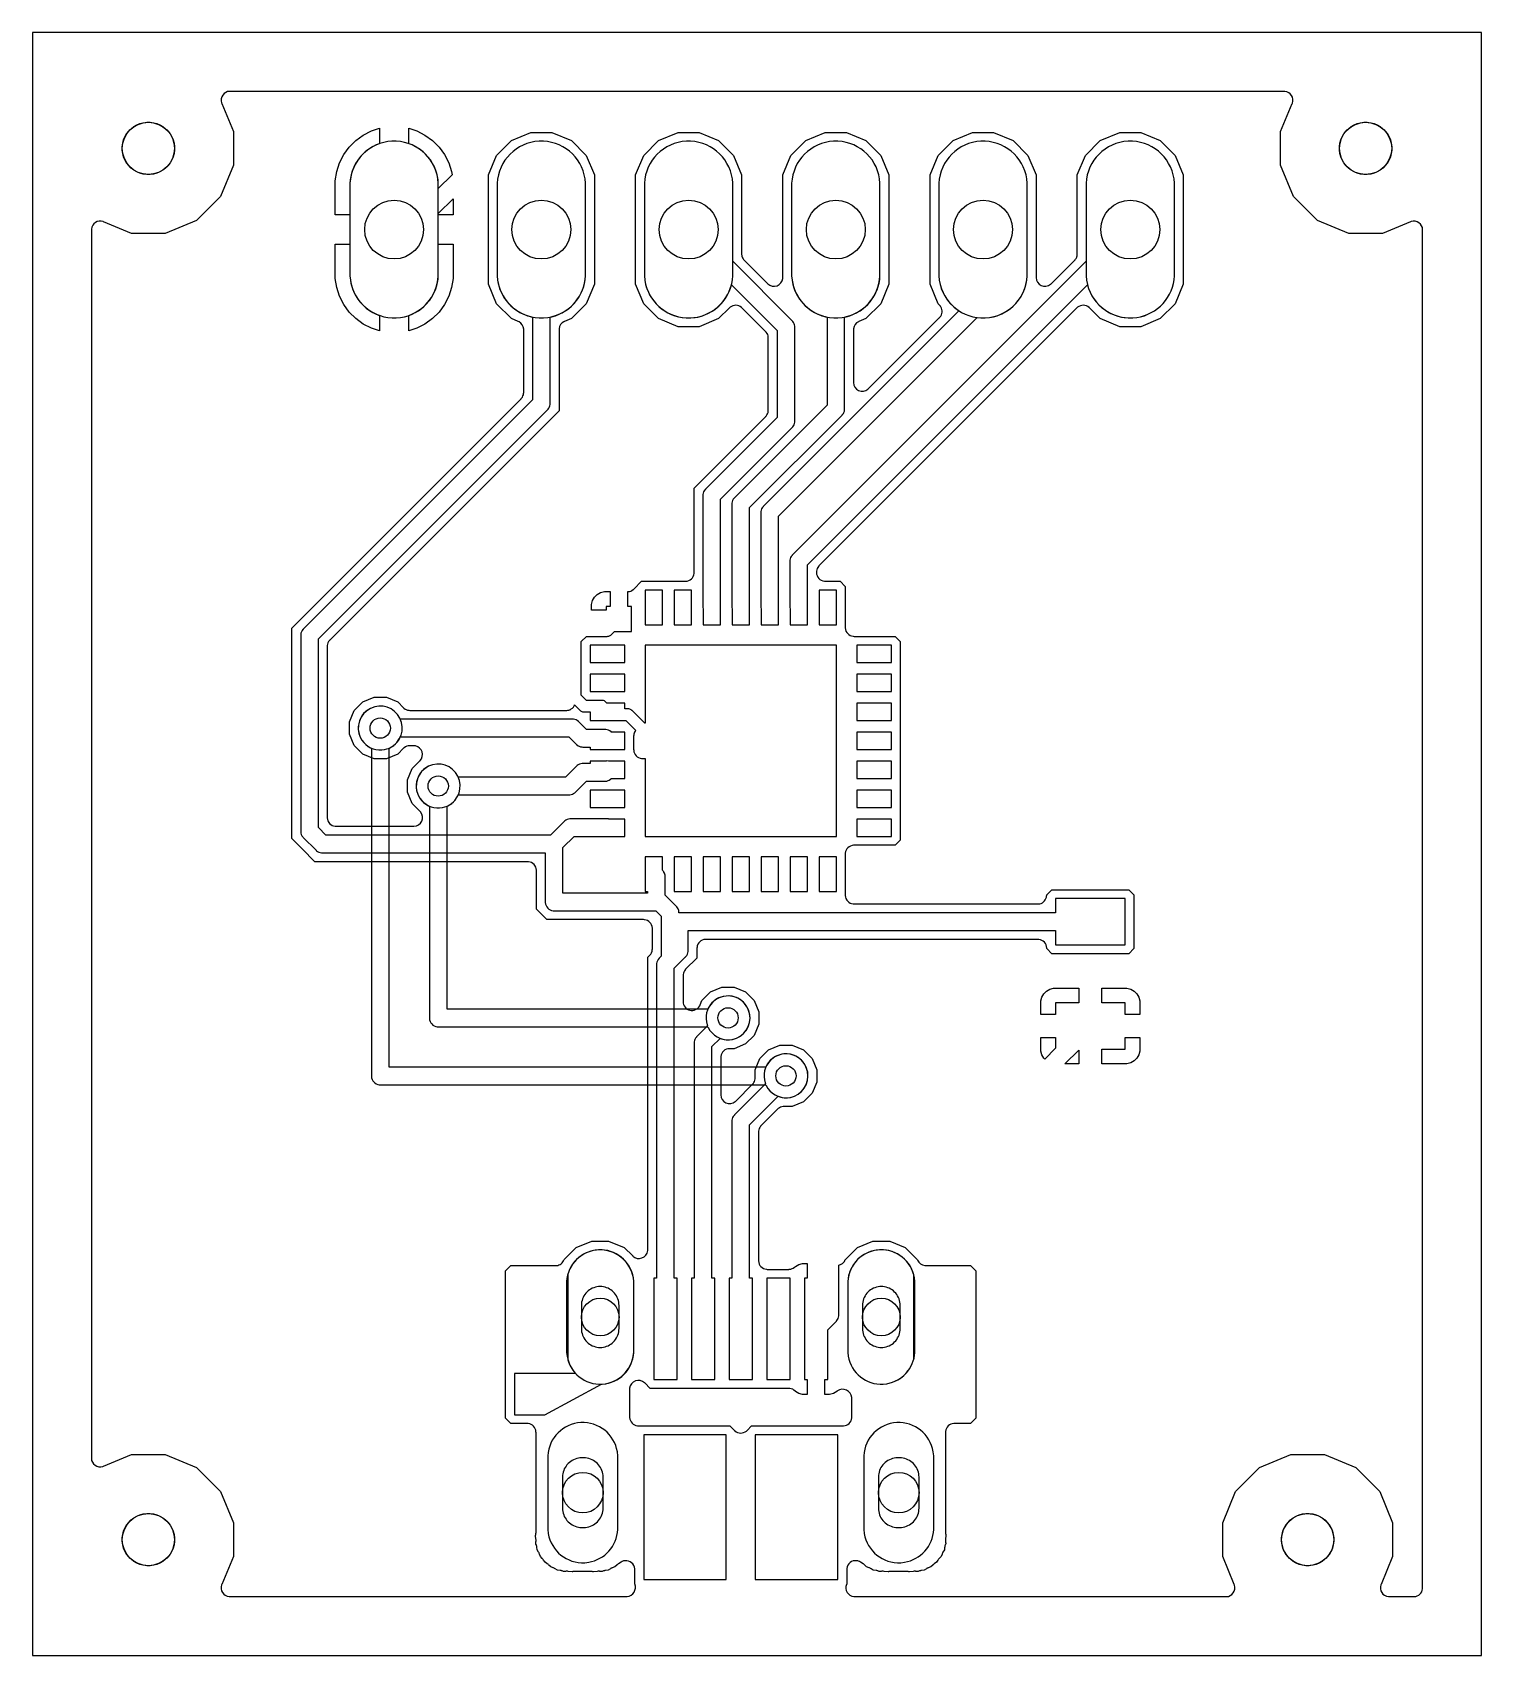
# Model space of a CAD drawing. Header units: millimetres. Extents: x 0 to 25, y 0 to 28.
import ezdxf

# ---------------------------------------------------------------- set-up
doc = ezdxf.new("R2010")
doc.units = ezdxf.units.MM

msp = doc.modelspace()

# ---------------------------------------------------------------- linework, layer by layer
at = {"layer": '16_copper'}
for points in [[(6.352, 23.083, 0.357806), (7.002, 23.801), (7.002, 25.399), (6.995, 25.474, 0.906347), (5.478, 25.399), (5.478, 23.801), (5.485, 23.726, 0.385742), (6.277, 23.076)], [(8.892, 23.083, 0.357806), (9.542, 23.801), (9.542, 25.399), (9.535, 25.474, 0.906347), (8.018, 25.399), (8.018, 23.801), (8.025, 23.726, 0.385742), (8.817, 23.076)], [(11.432, 23.083, 0.357806), (12.082, 23.801), (12.082, 25.399), (12.075, 25.474, 0.906347), (10.558, 25.399), (10.558, 23.801), (10.565, 23.726, 0.385742), (11.357, 23.076)], [(13.972, 23.083, 0.357806), (14.622, 23.801), (14.622, 25.399), (14.615, 25.474, 0.906347), (13.098, 25.399), (13.098, 23.801), (13.105, 23.726, 0.385742), (13.897, 23.076)], [(16.512, 23.083, 0.357806), (17.162, 23.801), (17.162, 25.399), (17.155, 25.474, 0.906347), (15.638, 25.399), (15.638, 23.801), (15.645, 23.726, 0.385742), (16.437, 23.076)], [(19.052, 23.083, 0.357806), (19.702, 23.801), (19.702, 25.399), (19.695, 25.474, 0.906347), (18.178, 25.399), (18.178, 23.801), (18.185, 23.726, 0.385742), (18.977, 23.076)], [(13.074, 9.628, 1), (12.926, 10.372), (12.878, 10.359, 0.198914), (12.66, 10.168), (12.654, 10.152), (6.152, 10.152), (6.152, 15.654), (6.168, 15.66, 1), (5.832, 16.34), (5.789, 16.315, 0.577351), (5.832, 15.66), (5.848, 15.654), (5.848, 10), (5.848, 9.996), (5.848, 9.992, 0.370187), (5.984, 9.848), (6, 9.848), (12.654, 9.848), (12.66, 9.832, 0.303347), (13.025, 9.622)], [(12.074, 10.628, 1), (11.926, 11.372), (11.878, 11.359, 0.198914), (11.66, 11.168), (11.654, 11.152), (7.152, 11.152), (7.152, 14.654), (7.168, 14.66, 1), (6.832, 15.34), (6.789, 15.315, 0.577351), (6.832, 14.66), (6.848, 14.654), (6.848, 11), (6.848, 10.996), (6.848, 10.992, 0.370187), (6.984, 10.848), (7, 10.848), (11.654, 10.848), (11.66, 10.832, 0.303347), (12.025, 10.622)], [(9.892, 4.689, 0.349916), (10.374, 5.228), (10.374, 6.452), (10.367, 6.516, 0.893656), (9.216, 6.452), (9.216, 5.228), (9.223, 5.164, 0.381721), (9.828, 4.682)], [(14.742, 4.689, 0.349916), (15.224, 5.228), (15.224, 6.452), (15.217, 6.516, 0.893656), (14.066, 6.452), (14.066, 5.228), (14.073, 5.164, 0.381721), (14.678, 4.682)], [(9.596, 1.61, 0.349915), (10.099, 2.172), (10.099, 3.448), (10.091, 3.515, 0.893654), (8.891, 3.448), (8.891, 2.172), (8.899, 2.105, 0.381719), (9.529, 1.602)], [(15.046, 1.61, 0.349915), (15.549, 2.172), (15.549, 3.448), (15.541, 3.515, 0.893654), (14.341, 3.448), (14.341, 2.172), (14.349, 2.105, 0.381719), (14.979, 1.602)]]:
    msp.add_lwpolyline(points, format="xyb", close=True, dxfattribs=at)
at = {"layer": '1_copper'}
for points in [[(10.408, 15.958), (10.404, 15.951), (10.398, 15.944, 0.108887), (10.373, 15.876), (10.372, 15.86), (10.372, 15.628), (10.373, 15.624), (10.373, 15.62, 0.370187), (10.509, 15.476), (10.525, 15.475), (10.57, 15.475), (10.57, 14.13), (13.87, 14.13), (13.87, 17.43), (10.57, 17.43), (10.57, 16.084), (10.565, 16.084), (10.565, 16.084), (10.348, 16.301), (10.342, 16.305), (10.337, 16.31, 0.125734), (10.291, 16.329), (10.282, 16.33), (10.28, 16.33), (10.279, 16.33), (10.277, 16.33), (10.22, 16.33), (10.22, 16.43), (9.911, 16.43), (9.893, 16.448, 0.162857), (9.836, 16.477), (9.828, 16.477), (9.826, 16.478), (9.825, 16.477), (9.822, 16.478), (9.557, 16.478), (9.468, 16.567), (9.468, 17.493), (9.557, 17.582), (9.917, 17.582), (9.925, 17.583), (9.932, 17.583, 0.125733), (9.978, 17.603), (9.984, 17.608), (9.986, 17.609), (9.986, 17.61), (9.988, 17.612), (10.041, 17.665), (10.335, 17.665), (10.335, 18.1), (10.27, 18.1), (10.27, 18.354), (10.271, 18.355), (10.277, 18.354, 0.153128), (10.362, 18.388), (10.373, 18.399), (10.507, 18.532), (11.263, 18.532), (11.267, 18.533), (11.27, 18.533, 0.370187), (11.414, 18.669), (11.415, 18.685), (11.415, 20.139), (12.651, 21.375), (12.654, 21.379), (12.658, 21.383, 0.153125), (12.694, 21.467), (12.695, 21.483), (12.695, 22.731), (12.695, 22.736), (12.695, 22.742, 0.153128), (12.661, 22.827), (12.651, 22.838), (12.24, 23.249), (12.237, 23.252), (12.234, 23.254, 0.370187), (12.036, 23.26), (12.024, 23.249), (11.838, 23.063), (11.502, 22.924), (11.138, 22.924), (10.802, 23.063), (10.545, 23.32), (10.406, 23.656), (10.406, 25.544), (10.545, 25.88), (10.802, 26.137), (11.138, 26.276), (11.502, 26.276), (11.838, 26.137), (12.095, 25.88), (12.234, 25.544), (12.234, 24.18), (12.235, 24.176), (12.235, 24.173), (12.235, 24.171), (12.235, 24.168, 0.031917), (12.238, 24.149), (12.239, 24.144), (12.239, 24.143), (12.24, 24.142), (12.24, 24.138, 0.101648), (12.269, 24.084), (12.279, 24.072), (12.685, 23.666), (12.687, 23.664), (12.688, 23.663, 0.622974), (12.945, 23.758), (12.946, 23.773), (12.946, 25.544), (13.085, 25.88), (13.342, 26.137), (13.678, 26.276), (14.042, 26.276), (14.378, 26.137), (14.635, 25.88), (14.774, 25.544), (14.774, 23.656), (14.635, 23.32), (14.378, 23.063), (14.259, 23.013), (14.255, 23.011), (14.25, 23.01, 0.258803), (14.166, 22.888), (14.165, 22.873), (14.165, 21.964), (14.165, 21.962), (14.165, 21.96, 0.622974), (14.413, 21.846), (14.425, 21.856), (15.649, 23.08), (15.652, 23.083), (15.654, 23.086, 0.334661), (15.67, 23.268), (15.664, 23.278), (15.662, 23.281), (15.66, 23.284), (15.649, 23.296), (15.625, 23.32), (15.486, 23.656), (15.486, 25.544), (15.625, 25.88), (15.882, 26.137), (16.218, 26.276), (16.582, 26.276), (16.918, 26.137), (17.175, 25.88), (17.314, 25.544), (17.314, 23.773), (17.315, 23.771), (17.314, 23.77, 0.622974), (17.563, 23.655), (17.575, 23.666), (17.981, 24.072), (17.985, 24.076), (17.989, 24.08, 0.082743), (18.015, 24.123), (18.016, 24.127), (18.016, 24.128), (18.016, 24.129), (18.019, 24.134, 0.03192), (18.023, 24.153), (18.023, 24.156), (18.024, 24.158), (18.024, 24.16), (18.025, 24.164), (18.026, 24.18), (18.026, 25.544), (18.165, 25.88), (18.422, 26.137), (18.758, 26.276), (19.122, 26.276), (19.458, 26.137), (19.715, 25.88), (19.854, 25.544), (19.854, 23.656), (19.715, 23.32), (19.458, 23.063), (19.122, 22.924), (18.758, 22.924), (18.422, 23.063), (18.236, 23.249), (18.233, 23.252), (18.23, 23.254, 0.370187), (18.032, 23.26), (18.02, 23.249), (13.569, 18.798), (13.566, 18.794), (13.562, 18.79, 0.150673), (13.526, 18.706), (13.525, 18.691), (13.525, 18.685, 0.384459), (13.662, 18.533), (13.677, 18.532), (13.933, 18.532), (14.022, 18.443), (14.022, 17.735), (14.023, 17.731), (14.023, 17.727, 0.370187), (14.159, 17.583), (14.175, 17.582), (14.883, 17.582), (14.972, 17.493), (14.972, 14.067), (14.883, 13.978), (14.175, 13.978), (14.171, 13.977), (14.167, 13.977, 0.370187), (14.023, 13.841), (14.022, 13.825), (14.022, 13.117), (14.023, 13.113), (14.023, 13.11, 0.370187), (14.159, 12.966), (14.175, 12.965), (17.345, 12.965), (17.349, 12.965), (17.353, 12.965, 0.334692), (17.493, 13.083), (17.496, 13.094), (17.496, 13.098), (17.497, 13.102), (17.498, 13.117), (17.498, 13.123), (17.587, 13.212), (18.913, 13.212), (19.002, 13.123), (19.002, 12.197), (18.913, 12.108), (17.587, 12.108), (17.498, 12.197), (17.498, 12.203, 0.384459), (17.361, 12.354), (17.345, 12.355), (11.616, 12.355), (11.612, 12.355), (11.609, 12.355, 0.370187), (11.465, 12.218), (11.464, 12.203), (11.464, 12.033), (11.269, 11.838), (11.266, 11.834), (11.262, 11.83, 0.153125), (11.226, 11.746), (11.225, 11.731), (11.225, 11.281), (11.225, 11.28), (11.225, 11.279, 0.773611), (11.511, 11.209), (11.518, 11.223), (11.55, 11.301), (11.699, 11.45), (11.894, 11.531), (12.106, 11.531), (12.301, 11.45), (12.45, 11.301), (12.531, 11.106), (12.531, 10.894), (12.45, 10.699), (12.301, 10.55), (12.106, 10.469), (12.027, 10.469, 0.384459), (11.876, 10.333), (11.875, 10.317), (11.875, 9.674), (11.875, 9.672), (11.875, 9.67, 0.622974), (12.123, 9.556), (12.135, 9.566), (12.425, 9.856), (12.428, 9.86), (12.433, 9.864, 0.153125), (12.469, 9.948), (12.469, 9.964), (12.469, 10.106), (12.55, 10.301), (12.699, 10.45), (12.894, 10.531), (13.106, 10.531), (13.301, 10.45), (13.45, 10.301), (13.531, 10.106), (13.531, 9.894), (13.45, 9.699), (13.301, 9.55), (13.106, 9.469), (12.964, 9.469), (12.958, 9.469), (12.952, 9.469, 0.153128), (12.867, 9.435), (12.856, 9.425), (12.569, 9.138), (12.566, 9.134), (12.562, 9.13, 0.153125), (12.526, 9.046), (12.525, 9.031), (12.525, 6.815), (12.525, 6.811), (12.525, 6.807, 0.370187), (12.662, 6.663), (12.677, 6.662), (13.05, 6.662), (13.056, 6.663), (13.061, 6.663, 0.138928), (13.146, 6.697), (13.158, 6.707), (13.164, 6.713), (13.222, 6.747), (13.287, 6.764), (13.368, 6.764), (13.368, 6.51), (13.32, 6.51), (13.32, 4.76), (13.368, 4.76), (13.368, 4.506), (13.287, 4.506), (13.222, 4.523), (13.164, 4.557), (13.158, 4.563, 0.172365), (13.066, 4.607), (13.05, 4.608), (10.657, 4.608), (10.563, 4.702), (10.561, 4.703), (10.56, 4.705, 0.622974), (10.303, 4.61), (10.302, 4.594), (10.302, 4.115), (10.303, 4.111), (10.303, 4.107, 0.370187), (10.439, 3.963), (10.455, 3.962), (12.033, 3.962), (12.112, 3.883), (12.115, 3.881), (12.118, 3.878, 0.370187), (12.316, 3.873), (12.328, 3.883), (12.407, 3.962), (13.985, 3.962), (13.989, 3.963), (13.993, 3.963, 0.370187), (14.137, 4.099), (14.138, 4.115), (14.138, 4.45), (14.137, 4.452), (14.138, 4.454, 0.545205), (13.889, 4.569), (13.877, 4.558), (13.876, 4.557), (13.818, 4.523), (13.753, 4.506), (13.672, 4.506), (13.672, 4.76), (13.72, 4.76), (13.72, 5.619), (13.869, 5.768), (13.873, 5.773), (13.877, 5.777, 0.153125), (13.913, 5.861), (13.914, 5.876), (13.914, 6.737), (13.922, 6.739, 0.056047), (13.953, 6.751), (13.965, 6.759), (13.976, 6.766, 0.090737), (14.016, 6.813), (14.017, 6.815), (14.017, 6.816), (14.018, 6.818), (14.023, 6.828), (14.025, 6.833), (14.231, 7.039), (14.5, 7.15), (14.79, 7.15), (15.059, 7.039), (15.265, 6.833), (15.27, 6.821, 0.275551), (15.395, 6.728), (15.411, 6.727), (16.185, 6.727), (16.277, 6.635), (16.277, 4.095), (16.185, 4.003), (15.905, 4.003), (15.901, 4.002), (15.897, 4.002, 0.370187), (15.753, 3.866), (15.752, 3.85), (15.752, 2.118), (15.754, 2.106), (15.754, 2.093), (15.755, 2.091), (15.756, 2.088), (15.759, 2.076), (15.76, 2.072), (15.753, 2.01, 0.002302), (15.753, 2.008), (15.752, 1.993), (15.752, 1.971), (15.754, 1.96), (15.754, 1.949, 0.009802), (15.756, 1.94), (15.757, 1.935), (15.756, 1.932), (15.755, 1.93), (15.755, 1.928), (15.753, 1.924), (15.745, 1.902), (15.743, 1.893), (15.74, 1.884), (15.738, 1.874), (15.738, 1.872), (15.738, 1.871), (15.737, 1.869), (15.732, 1.822), (15.707, 1.782), (15.703, 1.774), (15.698, 1.766), (15.694, 1.756), (15.694, 1.755), (15.693, 1.754), (15.692, 1.751), (15.677, 1.707), (15.644, 1.674), (15.638, 1.667), (15.631, 1.66), (15.625, 1.652), (15.624, 1.65), (15.624, 1.649), (15.622, 1.647), (15.597, 1.608), (15.558, 1.583), (15.55, 1.577), (15.543, 1.572), (15.535, 1.565), (15.533, 1.564), (15.533, 1.563), (15.531, 1.561), (15.498, 1.528), (15.454, 1.513), (15.445, 1.509), (15.436, 1.505), (15.427, 1.5), (15.426, 1.5), (15.425, 1.499), (15.423, 1.498), (15.383, 1.473), (15.336, 1.468), (15.327, 1.466), (15.318, 1.464), (15.308, 1.461), (15.306, 1.461), (15.305, 1.461), (15.303, 1.46), (15.281, 1.452), (15.273, 1.449), (15.273, 1.448), (15.271, 1.448, 0.034263), (15.25, 1.452), (15.243, 1.452), (15.241, 1.452), (15.239, 1.452), (15.234, 1.453), (15.212, 1.453, 0.002389), (15.211, 1.453), (15.195, 1.452), (15.13, 1.444), (15.118, 1.446), (15.106, 1.449), (15.102, 1.449), (15.1, 1.449), (15.098, 1.449), (15.09, 1.45), (14.8, 1.45), (14.787, 1.448), (14.775, 1.448), (14.772, 1.447), (14.769, 1.446), (14.761, 1.444), (14.695, 1.452), (14.694, 1.452), (14.693, 1.452), (14.678, 1.453), (14.656, 1.453), (14.645, 1.451), (14.634, 1.451, 0.009802), (14.625, 1.449), (14.62, 1.448), (14.617, 1.449), (14.615, 1.45), (14.613, 1.45), (14.609, 1.452), (14.587, 1.46), (14.578, 1.462), (14.569, 1.465), (14.559, 1.467), (14.557, 1.467), (14.556, 1.467), (14.554, 1.468), (14.507, 1.473), (14.467, 1.498), (14.459, 1.502), (14.451, 1.507), (14.441, 1.511), (14.44, 1.511), (14.439, 1.512), (14.436, 1.513), (14.392, 1.528), (14.359, 1.561), (14.352, 1.567), (14.345, 1.574), (14.337, 1.58), (14.335, 1.581), (14.334, 1.581), (14.332, 1.583), (14.284, 1.613, 0.058409), (14.252, 1.628), (14.237, 1.632), (14.234, 1.633), (14.229, 1.634), (14.227, 1.634), (14.226, 1.634), (14.223, 1.635, 0.428927), (14.048, 1.5), (14.047, 1.484), (14.047, 1.234), (14.043, 1.225, 0.498084), (14.169, 1.017), (14.184, 1.016), (20.593, 1.016), (20.596, 1.016), (20.598, 1.016, 0.490285), (20.739, 1.212), (20.734, 1.227), (20.534, 1.708), (20.534, 2.292), (20.757, 2.83), (21.17, 3.243), (21.708, 3.466), (22.292, 3.466), (22.83, 3.243), (23.243, 2.83), (23.466, 2.292), (23.466, 1.708), (23.266, 1.227), (23.266, 1.224), (23.264, 1.221, 0.490278), (23.392, 1.017), (23.407, 1.016), (23.832, 1.016), (23.835, 1.016), (23.839, 1.016, 0.370187), (23.983, 1.153), (23.984, 1.168), (23.984, 24.593), (23.984, 24.596), (23.984, 24.598, 0.490285), (23.788, 24.739), (23.773, 24.734), (23.292, 24.534), (22.708, 24.534), (22.17, 24.757), (21.757, 25.17), (21.534, 25.708), (21.534, 26.292), (21.734, 26.773), (21.734, 26.776), (21.736, 26.779, 0.490278), (21.608, 26.983), (21.593, 26.984), (3.407, 26.984), (3.404, 26.984), (3.402, 26.984, 0.490285), (3.261, 26.788), (3.266, 26.773), (3.466, 26.292), (3.466, 25.708), (3.243, 25.17), (2.83, 24.757), (2.292, 24.534), (1.708, 24.534), (1.227, 24.734), (1.224, 24.734), (1.221, 24.736, 0.490278), (1.017, 24.608), (1.016, 24.593), (1.016, 3.407), (1.016, 3.404), (1.016, 3.402, 0.490285), (1.212, 3.261), (1.227, 3.266), (1.708, 3.466), (2.292, 3.466), (2.83, 3.243), (3.243, 2.83), (3.466, 2.292), (3.466, 1.708), (3.266, 1.227), (3.266, 1.224), (3.264, 1.221, 0.490278), (3.392, 1.017), (3.407, 1.016), (10.256, 1.016), (10.257, 1.016), (10.259, 1.016, 0.477235), (10.393, 1.235), (10.393, 1.484), (10.392, 1.49), (10.392, 1.495, 0.421273), (10.222, 1.636), (10.206, 1.633), (10.203, 1.632), (10.202, 1.632), (10.202, 1.632, 0.002592), (10.201, 1.632), (10.198, 1.631), (10.186, 1.627), (10.174, 1.622, 0.006621), (10.169, 1.62), (10.156, 1.613), (10.108, 1.583), (10.1, 1.577), (10.093, 1.572), (10.085, 1.565), (10.083, 1.564), (10.083, 1.563), (10.081, 1.561), (10.048, 1.528), (10.004, 1.513), (9.995, 1.509), (9.986, 1.505), (9.977, 1.5), (9.976, 1.5), (9.975, 1.499), (9.973, 1.498), (9.933, 1.473), (9.886, 1.468), (9.877, 1.466), (9.868, 1.464), (9.858, 1.461), (9.856, 1.461), (9.855, 1.461), (9.853, 1.46), (9.831, 1.452), (9.823, 1.449), (9.823, 1.448), (9.821, 1.448, 0.034263), (9.8, 1.452), (9.793, 1.452), (9.791, 1.452), (9.789, 1.452), (9.784, 1.453), (9.762, 1.453, 0.002389), (9.761, 1.453), (9.745, 1.452), (9.68, 1.444), (9.668, 1.446), (9.656, 1.449), (9.652, 1.449), (9.65, 1.449), (9.648, 1.449), (9.64, 1.45), (9.35, 1.45), (9.337, 1.448), (9.325, 1.448), (9.322, 1.447), (9.319, 1.446), (9.311, 1.444), (9.245, 1.452), (9.244, 1.452), (9.243, 1.452), (9.228, 1.453), (9.206, 1.453), (9.195, 1.451), (9.184, 1.451, 0.009802), (9.175, 1.449), (9.17, 1.448), (9.167, 1.449), (9.165, 1.45), (9.163, 1.45), (9.159, 1.452), (9.137, 1.46), (9.128, 1.462), (9.119, 1.465), (9.109, 1.467), (9.107, 1.467), (9.106, 1.467), (9.104, 1.468), (9.057, 1.473), (9.017, 1.498), (9.009, 1.502), (9.001, 1.507), (8.991, 1.511), (8.99, 1.511), (8.989, 1.512), (8.986, 1.513), (8.942, 1.528), (8.909, 1.561), (8.902, 1.567), (8.895, 1.574), (8.887, 1.58), (8.885, 1.581), (8.884, 1.581), (8.882, 1.583), (8.843, 1.608), (8.818, 1.647), (8.812, 1.655), (8.807, 1.662), (8.8, 1.67), (8.799, 1.672), (8.798, 1.672), (8.796, 1.674), (8.763, 1.707), (8.748, 1.751), (8.744, 1.76), (8.74, 1.769), (8.735, 1.778), (8.735, 1.779), (8.734, 1.78), (8.733, 1.782), (8.708, 1.822), (8.703, 1.869), (8.701, 1.878), (8.699, 1.887), (8.696, 1.897), (8.696, 1.899), (8.696, 1.9), (8.695, 1.902), (8.687, 1.924), (8.684, 1.932), (8.683, 1.932), (8.683, 1.934, 0.034263), (8.687, 1.955), (8.687, 1.962), (8.687, 1.964), (8.687, 1.966), (8.688, 1.971), (8.688, 1.993, 0.002389), (8.688, 1.994), (8.687, 2.01), (8.68, 2.071), (8.681, 2.073, 0.050692), (8.687, 2.103), (8.687, 2.107), (8.687, 2.108), (8.687, 2.111), (8.688, 2.118), (8.688, 3.85), (8.687, 3.854), (8.687, 3.858, 0.370187), (8.551, 4.002), (8.535, 4.003), (8.255, 4.003), (8.163, 4.095), (8.163, 6.635), (8.255, 6.727), (9.029, 6.727), (9.034, 6.728), (9.039, 6.728, 0.153127), (9.124, 6.76), (9.132, 6.768), (9.14, 6.775, 0.058393), (9.163, 6.807), (9.17, 6.821), (9.175, 6.833), (9.381, 7.039), (9.65, 7.15), (9.94, 7.15), (10.209, 7.039), (10.355, 6.893), (10.357, 6.892), (10.358, 6.891, 0.622974), (10.614, 6.985), (10.615, 7.001), (10.615, 12.046), (10.651, 12.082, 0.172365), (10.694, 12.174), (10.695, 12.189), (10.695, 12.543), (10.695, 12.547), (10.695, 12.55, 0.370187), (10.558, 12.694), (10.543, 12.695), (8.874, 12.695), (8.695, 12.874), (8.695, 13.543), (8.695, 13.547), (8.695, 13.55, 0.370187), (8.558, 13.694), (8.543, 13.695), (4.874, 13.695), (4.651, 13.918), (4.651, 13.918), (4.475, 14.094), (4.475, 17.726), (8.431, 21.682), (8.434, 21.686), (8.438, 21.69, 0.153125), (8.474, 21.774), (8.475, 21.789), (8.475, 22.873), (8.475, 22.877), (8.475, 22.882, 0.258802), (8.395, 23.007), (8.381, 23.013), (8.262, 23.063), (8.005, 23.32), (7.866, 23.656), (7.866, 25.544), (8.005, 25.88), (8.262, 26.137), (8.598, 26.276), (8.962, 26.276), (9.298, 26.137), (9.555, 25.88), (9.694, 25.544), (9.694, 23.656), (9.555, 23.32), (9.298, 23.063), (9.179, 23.013), (9.175, 23.011), (9.17, 23.01, 0.258803), (9.086, 22.888), (9.085, 22.873), (9.085, 21.474), (5.129, 17.518), (5.126, 17.514), (5.122, 17.51, 0.153125), (5.086, 17.426), (5.085, 17.411), (5.085, 14.457), (5.085, 14.453), (5.085, 14.45, 0.370187), (5.222, 14.306), (5.237, 14.305), (6.577, 14.305), (6.579, 14.305), (6.581, 14.305, 0.622974), (6.695, 14.553), (6.685, 14.565), (6.55, 14.699), (6.469, 14.894), (6.469, 15.106), (6.55, 15.301), (6.685, 15.435), (6.686, 15.437), (6.687, 15.438, 0.584192), (6.609, 15.691), (6.596, 15.694), (6.594, 15.694), (6.593, 15.694), (6.577, 15.695), (6.509, 15.695, 0.172369), (6.413, 15.661), (6.401, 15.651), (6.301, 15.55), (6.106, 15.469), (5.894, 15.469), (5.699, 15.55), (5.55, 15.699), (5.469, 15.894), (5.469, 16.106), (5.55, 16.301), (5.699, 16.45), (5.894, 16.531), (6.106, 16.531), (6.301, 16.45), (6.401, 16.349), (6.405, 16.346), (6.409, 16.342, 0.153125), (6.493, 16.306), (6.509, 16.305), (9.214, 16.305), (9.217, 16.305), (9.221, 16.305, 0.050694), (9.252, 16.31), (9.263, 16.314), (9.274, 16.317, 0.14556), (9.347, 16.383), (9.351, 16.394), (9.354, 16.398), (9.445, 16.307), (9.45, 16.302), (9.456, 16.297, 0.125734), (9.502, 16.279), (9.51, 16.278), (9.512, 16.278), (9.513, 16.278), (9.515, 16.278), (9.62, 16.278), (9.62, 16.13), (10.236, 16.13)], [(5.224, 24.854), (5.224, 25.442), (5.249, 25.6), (5.298, 25.752), (5.371, 25.894), (5.465, 26.024), (5.578, 26.137), (5.708, 26.231), (5.85, 26.304), (5.986, 26.348), (5.986, 26.081), (5.983, 26.08, 0.303347), (5.478, 25.399), (5.478, 24.854)], [(7.002, 25.399, 0.303347), (6.497, 26.08), (6.494, 26.081), (6.494, 26.348), (6.63, 26.304), (6.772, 26.231), (6.902, 26.137), (7.015, 26.024), (7.109, 25.894), (7.182, 25.752), (7.231, 25.6), (7.24, 25.546), (7.002, 25.308)], [(11.27, 12.056), (11.274, 12.06, 0.153125), (11.311, 12.143), (11.311, 12.159), (11.311, 12.508), (17.65, 12.508), (17.65, 12.26), (18.85, 12.26), (18.85, 13.06), (17.65, 13.06), (17.65, 12.812), (11.159, 12.812), (11.155, 12.812), (11.152, 12.812), (11.152, 12.819, 0.00052), (11.152, 12.825), (11.152, 12.83), (11.15, 12.84), (11.149, 12.85, 0.120622), (11.118, 12.915), (11.108, 12.927), (10.918, 13.117), (10.918, 13.435), (10.917, 13.44), (10.917, 13.446, 0.117803), (10.895, 13.513), (10.89, 13.522), (10.887, 13.526), (10.883, 13.531), (10.873, 13.543), (10.87, 13.546), (10.87, 13.78), (10.57, 13.78), (10.57, 13.504), (10.569, 13.499), (10.568, 13.469), (10.57, 13.458), (10.57, 13.18), (10.613, 13.18), (10.613, 13.152), (9.152, 13.152), (9.152, 13.937), (9.343, 14.128), (9.92, 14.128), (9.944, 14.13), (10.22, 14.13), (10.22, 14.43), (9.943, 14.43), (9.936, 14.432), (9.92, 14.432), (9.28, 14.432), (9.274, 14.432), (9.269, 14.432, 0.153128), (9.184, 14.398), (9.172, 14.388), (8.937, 14.152), (5.063, 14.152), (4.932, 14.283), (4.932, 17.537), (8.888, 21.492), (8.891, 21.497), (8.896, 21.501, 0.153125), (8.932, 21.584), (8.932, 21.6), (8.932, 23.091), (8.965, 23.098, 0.330355), (9.542, 23.801), (9.542, 25.399), (9.535, 25.474, 0.906347), (8.018, 25.399), (8.018, 23.801), (8.025, 23.726, 0.303346), (8.595, 23.098), (8.628, 23.091), (8.628, 21.663), (4.672, 17.708), (4.669, 17.703), (4.664, 17.699, 0.153125), (4.628, 17.616), (4.628, 17.6), (4.628, 14.22), (4.628, 14.214), (4.628, 14.209, 0.153128), (4.662, 14.124), (4.672, 14.112), (4.892, 13.892), (4.897, 13.889), (4.901, 13.884, 0.153125), (4.984, 13.848), (5, 13.848), (8.848, 13.848), (8.848, 13), (8.848, 12.996), (8.848, 12.992, 0.370187), (8.984, 12.848), (9, 12.848), (10.756, 12.848), (10.848, 12.756), (10.848, 12.063), (10.812, 12.028, 0.172365), (10.768, 11.936), (10.768, 11.92), (10.768, 6.51), (10.72, 6.51), (10.72, 4.76), (11.12, 4.76), (11.12, 6.51), (11.072, 6.51), (11.072, 11.857), (11.267, 12.051)], [(11.87, 18.057), (11.872, 18.064), (11.872, 18.08), (11.872, 19.95), (13.108, 21.185), (13.111, 21.19), (13.116, 21.194, 0.153125), (13.152, 21.278), (13.152, 21.293), (13.152, 22.92), (13.152, 22.926), (13.152, 22.931, 0.153128), (13.118, 23.016), (13.108, 23.028), (12.082, 24.054), (12.082, 25.399), (12.075, 25.474, 0.906347), (10.558, 25.399), (10.558, 23.801), (10.565, 23.726, 0.817079), (12.058, 23.646), (12.848, 22.857), (12.848, 21.356), (11.612, 20.121), (11.609, 20.116), (11.604, 20.113, 0.153125), (11.568, 20.029), (11.568, 20.013), (11.568, 18.08), (11.57, 18.056), (11.57, 17.78), (11.87, 17.78)], [(12.37, 18.057), (12.372, 18.064), (12.372, 18.08), (12.372, 19.803), (13.968, 21.399), (13.971, 21.403), (13.976, 21.407, 0.153125), (14.012, 21.491), (14.012, 21.507), (14.012, 23.091), (14.045, 23.098, 0.330355), (14.622, 23.801), (14.622, 25.399), (14.615, 25.474, 0.906347), (13.098, 25.399), (13.098, 23.801), (13.105, 23.726, 0.303346), (13.675, 23.098), (13.708, 23.091), (13.708, 21.57), (12.112, 19.974), (12.109, 19.97), (12.104, 19.966, 0.153125), (12.068, 19.882), (12.068, 19.867), (12.068, 18.08), (12.07, 18.056), (12.07, 17.78), (12.37, 17.78)], [(12.87, 18.057), (12.872, 18.064), (12.872, 18.08), (12.872, 19.657), (16.298, 23.082), (16.363, 23.076, 0.414214), (17.162, 23.801), (17.162, 25.399), (17.155, 25.474, 0.906347), (15.638, 25.399), (15.638, 23.801), (15.645, 23.726, 0.198913), (15.946, 23.225), (15.984, 23.2), (12.612, 19.828), (12.609, 19.823), (12.604, 19.819, 0.153125), (12.568, 19.736), (12.568, 19.72), (12.568, 18.08), (12.57, 18.056), (12.57, 17.78), (12.87, 17.78)], [(13.37, 18.057), (13.372, 18.064), (13.372, 18.08), (13.372, 18.817), (18.202, 23.646), (18.222, 23.581, 0.820679), (19.702, 23.801), (19.702, 25.399), (19.695, 25.474, 0.906347), (18.178, 25.399), (18.178, 24.054), (13.112, 18.988), (13.109, 18.983), (13.104, 18.979, 0.153125), (13.068, 18.896), (13.068, 18.88), (13.068, 18.08), (13.07, 18.056), (13.07, 17.78), (13.37, 17.78)], [(5.85, 22.896), (5.708, 22.969), (5.578, 23.063), (5.465, 23.176), (5.371, 23.306), (5.298, 23.448), (5.249, 23.6), (5.224, 23.758), (5.224, 24.346), (5.478, 24.346), (5.478, 23.801), (5.485, 23.726, 0.276738), (5.983, 23.12), (5.986, 23.119), (5.986, 22.852)], [(6.494, 23.119), (6.497, 23.12, 0.303347), (7.002, 23.801), (7.002, 24.346), (7.256, 24.346), (7.256, 23.758), (7.231, 23.6), (7.182, 23.448), (7.109, 23.306), (7.015, 23.176), (6.902, 23.063), (6.772, 22.969), (6.63, 22.896), (6.494, 22.852)], [(6.074, 15.628, 0.233169), (6.34, 15.832), (6.346, 15.848), (9.256, 15.848), (9.386, 15.717), (9.39, 15.714), (9.394, 15.71, 0.153125), (9.478, 15.674), (9.494, 15.673), (9.62, 15.673), (9.62, 15.63), (9.893, 15.63), (9.893, 15.63), (9.924, 15.628), (9.942, 15.63), (10.22, 15.63), (10.22, 15.93), (9.986, 15.93), (9.983, 15.933, 0.172365), (9.89, 15.977), (9.875, 15.978), (9.557, 15.978), (9.427, 16.108), (9.422, 16.111), (9.418, 16.116, 0.153125), (9.335, 16.152), (9.319, 16.152), (6.346, 16.152), (6.34, 16.168, 1), (5.66, 15.832), (5.685, 15.789, 0.267948), (6.025, 15.622)], [(7.074, 14.628, 0.233169), (7.34, 14.832), (7.346, 14.848), (9.259, 14.848), (9.265, 14.848), (9.27, 14.848, 0.153128), (9.355, 14.882), (9.367, 14.892), (9.557, 15.082), (9.875, 15.082), (9.88, 15.083), (9.886, 15.083, 0.153128), (9.971, 15.117), (9.983, 15.127), (9.986, 15.13), (10.22, 15.13), (10.22, 15.43), (9.944, 15.43), (9.939, 15.431), (9.909, 15.432), (9.898, 15.43), (9.62, 15.43), (9.62, 15.387), (9.494, 15.387), (9.488, 15.387), (9.482, 15.387, 0.153128), (9.398, 15.353), (9.386, 15.343), (9.196, 15.152), (7.346, 15.152), (7.34, 15.168, 1), (6.66, 14.832), (6.685, 14.789, 0.267948), (7.025, 14.622)], [(11.77, 6.51), (11.722, 6.51), (11.722, 10.507), (11.863, 10.647, 0.957233), (12.168, 11.34), (12.122, 11.359, 0.621838), (11.641, 10.878), (11.647, 10.863), (11.462, 10.678), (11.459, 10.673), (11.454, 10.669, 0.153125), (11.418, 10.586), (11.418, 10.57), (11.418, 6.51), (11.37, 6.51), (11.37, 4.76), (11.77, 4.76)], [(12.42, 6.51), (12.372, 6.51), (12.372, 9.157), (12.863, 9.647, 0.957233), (13.168, 10.34), (13.122, 10.359, 0.621838), (12.641, 9.878), (12.647, 9.863), (12.112, 9.328), (12.109, 9.323), (12.104, 9.319, 0.153125), (12.068, 9.236), (12.068, 9.22), (12.068, 6.51), (12.02, 6.51), (12.02, 4.76), (12.42, 4.76)], [(9.816, 4.682), (9.828, 4.682, 0.381719), (10.374, 5.228), (10.374, 6.452), (10.367, 6.516, 0.797475), (9.238, 6.58), (9.237, 6.575), (9.237, 5.105), (9.238, 5.1, 0.112672), (9.363, 4.875), (9.372, 4.865), (8.318, 4.865), (8.315, 4.862), (8.315, 4.158), (8.318, 4.155), (8.84, 4.155)], [(14.742, 4.689, 0.288094), (15.202, 5.1), (15.203, 5.105), (15.203, 6.575), (15.202, 6.58, 0.844425), (14.066, 6.452), (14.066, 5.228), (14.073, 5.164, 0.381719), (14.678, 4.682)]]:
    msp.add_lwpolyline(points, format="xyb", close=True, dxfattribs=at)
for points in [[(7.002, 24.854), (7.002, 24.877), (7.256, 25.131), (7.256, 24.854)], [(9.646, 18.035), (9.646, 18.133), (9.663, 18.198), (9.697, 18.256), (9.744, 18.303), (9.802, 18.337), (9.867, 18.354), (9.965, 18.354), (9.965, 18.1), (9.9, 18.1), (9.9, 18.035)], [(10.87, 18.38), (10.57, 18.38), (10.57, 17.78), (10.87, 17.78)], [(11.37, 18.38), (11.07, 18.38), (11.07, 17.78), (11.37, 17.78)], [(13.87, 18.38), (13.57, 18.38), (13.57, 17.78), (13.87, 17.78)], [(10.22, 17.43), (9.62, 17.43), (9.62, 17.13), (10.22, 17.13)], [(14.82, 17.43), (14.22, 17.43), (14.22, 17.13), (14.82, 17.13)], [(10.22, 16.93), (9.62, 16.93), (9.62, 16.63), (10.22, 16.63)], [(14.82, 16.93), (14.22, 16.93), (14.22, 16.63), (14.82, 16.63)], [(14.82, 16.43), (14.22, 16.43), (14.22, 16.13), (14.82, 16.13)], [(14.82, 15.93), (14.22, 15.93), (14.22, 15.63), (14.82, 15.63)], [(14.82, 15.43), (14.22, 15.43), (14.22, 15.13), (14.82, 15.13)], [(10.22, 14.93), (9.62, 14.93), (9.62, 14.63), (10.22, 14.63)], [(14.82, 14.93), (14.22, 14.93), (14.22, 14.63), (14.82, 14.63)], [(14.82, 14.43), (14.22, 14.43), (14.22, 14.13), (14.82, 14.13)], [(11.37, 13.78), (11.07, 13.78), (11.07, 13.18), (11.37, 13.18)], [(11.87, 13.78), (11.57, 13.78), (11.57, 13.18), (11.87, 13.18)], [(12.37, 13.78), (12.07, 13.78), (12.07, 13.18), (12.37, 13.18)], [(12.87, 13.78), (12.57, 13.78), (12.57, 13.18), (12.87, 13.18)], [(13.37, 13.78), (13.07, 13.78), (13.07, 13.18), (13.37, 13.18)], [(13.87, 13.78), (13.57, 13.78), (13.57, 13.18), (13.87, 13.18)], [(17.396, 11.06), (17.396, 11.293), (17.413, 11.358), (17.447, 11.416), (17.494, 11.463), (17.552, 11.497), (17.617, 11.514), (18.05, 11.514), (18.05, 11.26), (17.65, 11.26), (17.65, 11.06)], [(18.85, 11.06), (18.85, 11.26), (18.45, 11.26), (18.45, 11.514), (18.883, 11.514), (18.948, 11.497), (19.006, 11.463), (19.053, 11.416), (19.087, 11.358), (19.104, 11.293), (19.104, 11.06)], [(17.447, 10.304), (17.413, 10.362), (17.396, 10.427), (17.396, 10.66), (17.65, 10.66), (17.65, 10.476), (17.463, 10.288)], [(18.45, 10.206), (18.45, 10.46), (18.85, 10.46), (18.85, 10.66), (19.104, 10.66), (19.104, 10.427), (19.087, 10.362), (19.053, 10.304), (19.006, 10.257), (18.948, 10.223), (18.883, 10.206)], [(17.812, 10.206), (18.05, 10.444), (18.05, 10.206)], [(13.07, 6.51), (12.67, 6.51), (12.67, 4.76), (13.07, 4.76)], [(11.97, 3.81), (10.545, 3.81), (10.545, 1.31), (11.97, 1.31)], [(13.895, 3.81), (12.47, 3.81), (12.47, 1.31), (13.895, 1.31)], [(14.607, 1.615), (14.605, 1.615), (14.606, 1.615)]]:
    msp.add_lwpolyline(points, close=True, dxfattribs=at)
at = {"layer": 'drills_NPTH'}
for centre in [(2, 26), (23, 26), (2, 2), (22, 2)]:
    msp.add_circle(centre, 0.45, dxfattribs=at)
at = {"layer": 'drills_PTH'}
for centre, radius in [((6.24, 24.6), 0.508), ((8.78, 24.6), 0.508), ((11.32, 24.6), 0.508), ((13.86, 24.6), 0.508), ((16.4, 24.6), 0.508), ((18.94, 24.6), 0.508), ((9.795, 5.84), 0.325), ((14.645, 5.84), 0.325), ((9.495, 2.81), 0.35), ((14.945, 2.81), 0.35)]:
    msp.add_circle(centre, radius, dxfattribs=at)
at = {"layer": 'drills_via_1_16'}
for centre in [(6, 16), (7, 15), (12, 11), (13, 10)]:
    msp.add_circle(centre, 0.175, dxfattribs=at)
at = {"layer": 'holes'}
for points in [[(2.45, 25.971), (2.442, 25.912), (2.427, 25.855), (2.404, 25.801), (2.375, 25.749), (2.339, 25.703), (2.297, 25.661), (2.251, 25.625), (2.199, 25.596), (2.145, 25.573), (2.088, 25.558), (2.029, 25.55), (1.971, 25.55), (1.912, 25.558), (1.855, 25.573), (1.801, 25.596), (1.749, 25.625), (1.703, 25.661), (1.661, 25.703), (1.625, 25.749), (1.596, 25.801), (1.573, 25.855), (1.558, 25.912), (1.55, 25.971), (1.55, 26.029), (1.558, 26.088), (1.573, 26.145), (1.596, 26.199), (1.625, 26.251), (1.661, 26.297), (1.703, 26.339), (1.749, 26.375), (1.801, 26.404), (1.855, 26.427), (1.912, 26.442), (1.971, 26.45), (2.029, 26.45), (2.088, 26.442), (2.145, 26.427), (2.199, 26.404), (2.251, 26.375), (2.297, 26.339), (2.339, 26.297), (2.375, 26.251), (2.404, 26.199), (2.427, 26.145), (2.442, 26.088), (2.45, 26.029), (2.45, 25.971)], [(23.45, 25.971), (23.442, 25.912), (23.427, 25.855), (23.404, 25.801), (23.375, 25.749), (23.339, 25.703), (23.297, 25.661), (23.251, 25.625), (23.199, 25.596), (23.145, 25.573), (23.088, 25.558), (23.029, 25.55), (22.971, 25.55), (22.912, 25.558), (22.855, 25.573), (22.801, 25.596), (22.749, 25.625), (22.703, 25.661), (22.661, 25.703), (22.625, 25.749), (22.596, 25.801), (22.573, 25.855), (22.558, 25.912), (22.55, 25.971), (22.55, 26.029), (22.558, 26.088), (22.573, 26.145), (22.596, 26.199), (22.625, 26.251), (22.661, 26.297), (22.703, 26.339), (22.749, 26.375), (22.801, 26.404), (22.855, 26.427), (22.912, 26.442), (22.971, 26.45), (23.029, 26.45), (23.088, 26.442), (23.145, 26.427), (23.199, 26.404), (23.251, 26.375), (23.297, 26.339), (23.339, 26.297), (23.375, 26.251), (23.404, 26.199), (23.427, 26.145), (23.442, 26.088), (23.45, 26.029), (23.45, 25.971)], [(9.47, 5.64), (9.471, 5.612), (9.475, 5.584), (9.481, 5.556), (9.49, 5.529), (9.5, 5.503), (9.514, 5.478), (9.529, 5.454), (9.546, 5.431), (9.565, 5.41), (9.586, 5.391), (9.609, 5.374), (9.633, 5.359), (9.658, 5.345), (9.684, 5.335), (9.711, 5.326), (9.739, 5.32), (9.767, 5.316), (9.795, 5.315), (9.823, 5.316), (9.851, 5.32), (9.879, 5.326), (9.906, 5.335), (9.932, 5.345), (9.958, 5.359), (9.981, 5.374), (10.004, 5.391), (10.025, 5.41), (10.044, 5.431), (10.061, 5.454), (10.076, 5.478), (10.09, 5.503), (10.1, 5.529), (10.109, 5.556), (10.115, 5.584), (10.119, 5.612), (10.12, 5.64), (10.12, 6.04), (10.119, 6.068), (10.115, 6.096), (10.109, 6.124), (10.1, 6.151), (10.09, 6.177), (10.076, 6.203), (10.061, 6.226), (10.044, 6.249), (10.025, 6.27), (10.004, 6.289), (9.981, 6.306), (9.958, 6.321), (9.932, 6.335), (9.906, 6.345), (9.879, 6.354), (9.851, 6.36), (9.823, 6.364), (9.795, 6.365), (9.767, 6.364), (9.739, 6.36), (9.711, 6.354), (9.684, 6.345), (9.658, 6.335), (9.633, 6.321), (9.609, 6.306), (9.586, 6.289), (9.565, 6.27), (9.546, 6.249), (9.529, 6.226), (9.514, 6.203), (9.5, 6.177), (9.49, 6.151), (9.481, 6.124), (9.475, 6.096), (9.471, 6.068), (9.47, 6.04), (9.47, 5.64)], [(14.32, 5.64), (14.321, 5.612), (14.325, 5.584), (14.331, 5.556), (14.34, 5.529), (14.35, 5.503), (14.364, 5.478), (14.379, 5.454), (14.396, 5.431), (14.415, 5.41), (14.436, 5.391), (14.459, 5.374), (14.482, 5.359), (14.508, 5.345), (14.534, 5.335), (14.561, 5.326), (14.589, 5.32), (14.617, 5.316), (14.645, 5.315), (14.673, 5.316), (14.701, 5.32), (14.729, 5.326), (14.756, 5.335), (14.782, 5.345), (14.808, 5.359), (14.831, 5.374), (14.854, 5.391), (14.875, 5.41), (14.894, 5.431), (14.911, 5.454), (14.926, 5.478), (14.94, 5.503), (14.95, 5.529), (14.959, 5.556), (14.965, 5.584), (14.969, 5.612), (14.97, 5.64), (14.97, 6.04), (14.969, 6.068), (14.965, 6.096), (14.959, 6.124), (14.95, 6.151), (14.94, 6.177), (14.926, 6.203), (14.911, 6.226), (14.894, 6.249), (14.875, 6.27), (14.854, 6.289), (14.831, 6.306), (14.808, 6.321), (14.782, 6.335), (14.756, 6.345), (14.729, 6.354), (14.701, 6.36), (14.673, 6.364), (14.645, 6.365), (14.617, 6.364), (14.589, 6.36), (14.561, 6.354), (14.534, 6.345), (14.508, 6.335), (14.482, 6.321), (14.459, 6.306), (14.436, 6.289), (14.415, 6.27), (14.396, 6.249), (14.379, 6.226), (14.364, 6.203), (14.35, 6.177), (14.34, 6.151), (14.331, 6.124), (14.325, 6.096), (14.321, 6.068), (14.32, 6.04), (14.32, 5.64)], [(9.145, 2.54), (9.146, 2.511), (9.15, 2.483), (9.156, 2.455), (9.165, 2.427), (9.176, 2.401), (9.189, 2.375), (9.205, 2.351), (9.222, 2.328), (9.242, 2.307), (9.263, 2.287), (9.286, 2.27), (9.31, 2.254), (9.336, 2.241), (9.362, 2.23), (9.39, 2.221), (9.418, 2.215), (9.446, 2.211), (9.475, 2.21), (9.515, 2.21), (9.544, 2.211), (9.572, 2.215), (9.6, 2.221), (9.628, 2.23), (9.654, 2.241), (9.68, 2.254), (9.704, 2.27), (9.727, 2.287), (9.748, 2.307), (9.768, 2.328), (9.785, 2.351), (9.801, 2.375), (9.814, 2.401), (9.825, 2.427), (9.834, 2.455), (9.84, 2.483), (9.844, 2.511), (9.845, 2.54), (9.845, 3.08), (9.844, 3.109), (9.84, 3.137), (9.834, 3.165), (9.825, 3.193), (9.814, 3.219), (9.801, 3.245), (9.785, 3.269), (9.768, 3.292), (9.748, 3.313), (9.727, 3.333), (9.704, 3.35), (9.68, 3.366), (9.654, 3.379), (9.628, 3.39), (9.6, 3.399), (9.572, 3.405), (9.544, 3.409), (9.515, 3.41), (9.475, 3.41), (9.446, 3.409), (9.418, 3.405), (9.39, 3.399), (9.362, 3.39), (9.336, 3.379), (9.31, 3.366), (9.286, 3.35), (9.263, 3.333), (9.242, 3.313), (9.222, 3.292), (9.205, 3.269), (9.189, 3.245), (9.176, 3.219), (9.165, 3.193), (9.156, 3.165), (9.15, 3.137), (9.146, 3.109), (9.145, 3.08), (9.145, 2.54)], [(14.595, 2.54), (14.596, 2.511), (14.6, 2.483), (14.606, 2.455), (14.615, 2.427), (14.626, 2.401), (14.639, 2.375), (14.655, 2.351), (14.672, 2.328), (14.692, 2.307), (14.713, 2.287), (14.736, 2.27), (14.76, 2.254), (14.786, 2.241), (14.812, 2.23), (14.84, 2.221), (14.868, 2.215), (14.896, 2.211), (14.925, 2.21), (14.965, 2.21), (14.994, 2.211), (15.022, 2.215), (15.05, 2.221), (15.078, 2.23), (15.104, 2.241), (15.13, 2.254), (15.154, 2.27), (15.177, 2.287), (15.198, 2.307), (15.218, 2.328), (15.235, 2.351), (15.251, 2.375), (15.264, 2.401), (15.275, 2.427), (15.284, 2.455), (15.29, 2.483), (15.294, 2.511), (15.295, 2.54), (15.295, 3.08), (15.294, 3.109), (15.29, 3.137), (15.284, 3.165), (15.275, 3.193), (15.264, 3.219), (15.251, 3.245), (15.235, 3.269), (15.218, 3.292), (15.198, 3.313), (15.177, 3.333), (15.154, 3.35), (15.13, 3.366), (15.104, 3.379), (15.078, 3.39), (15.05, 3.399), (15.022, 3.405), (14.994, 3.409), (14.965, 3.41), (14.925, 3.41), (14.896, 3.409), (14.868, 3.405), (14.84, 3.399), (14.812, 3.39), (14.786, 3.379), (14.76, 3.366), (14.736, 3.35), (14.713, 3.333), (14.692, 3.313), (14.672, 3.292), (14.655, 3.269), (14.639, 3.245), (14.626, 3.219), (14.615, 3.193), (14.606, 3.165), (14.6, 3.137), (14.596, 3.109), (14.595, 3.08), (14.595, 2.54)], [(2.45, 1.971), (2.442, 1.912), (2.427, 1.855), (2.404, 1.801), (2.375, 1.749), (2.339, 1.703), (2.297, 1.661), (2.251, 1.625), (2.199, 1.596), (2.145, 1.573), (2.088, 1.558), (2.029, 1.55), (1.971, 1.55), (1.912, 1.558), (1.855, 1.573), (1.801, 1.596), (1.749, 1.625), (1.703, 1.661), (1.661, 1.703), (1.625, 1.749), (1.596, 1.801), (1.573, 1.855), (1.558, 1.912), (1.55, 1.971), (1.55, 2.029), (1.558, 2.088), (1.573, 2.145), (1.596, 2.199), (1.625, 2.251), (1.661, 2.297), (1.703, 2.339), (1.749, 2.375), (1.801, 2.404), (1.855, 2.427), (1.912, 2.442), (1.971, 2.45), (2.029, 2.45), (2.088, 2.442), (2.145, 2.427), (2.199, 2.404), (2.251, 2.375), (2.297, 2.339), (2.339, 2.297), (2.375, 2.251), (2.404, 2.199), (2.427, 2.145), (2.442, 2.088), (2.45, 2.029), (2.45, 1.971)], [(22.45, 1.971), (22.442, 1.912), (22.427, 1.855), (22.404, 1.801), (22.375, 1.749), (22.339, 1.703), (22.297, 1.661), (22.251, 1.625), (22.199, 1.596), (22.145, 1.573), (22.088, 1.558), (22.029, 1.55), (21.971, 1.55), (21.912, 1.558), (21.855, 1.573), (21.801, 1.596), (21.749, 1.625), (21.703, 1.661), (21.661, 1.703), (21.625, 1.749), (21.596, 1.801), (21.573, 1.855), (21.558, 1.912), (21.55, 1.971), (21.55, 2.029), (21.558, 2.088), (21.573, 2.145), (21.596, 2.199), (21.625, 2.251), (21.661, 2.297), (21.703, 2.339), (21.749, 2.375), (21.801, 2.404), (21.855, 2.427), (21.912, 2.442), (21.971, 2.45), (22.029, 2.45), (22.088, 2.442), (22.145, 2.427), (22.199, 2.404), (22.251, 2.375), (22.297, 2.339), (22.339, 2.297), (22.375, 2.251), (22.404, 2.199), (22.427, 2.145), (22.442, 2.088), (22.45, 2.029), (22.45, 1.971)]]:
    msp.add_lwpolyline(points, close=True, dxfattribs=at)
at = {"layer": 'outline'}
msp.add_lwpolyline([(0, 0), (25, 0), (25, 28), (0, 28), (0, 0)], close=True, dxfattribs=at)

doc.saveas('drawing.dxf')
